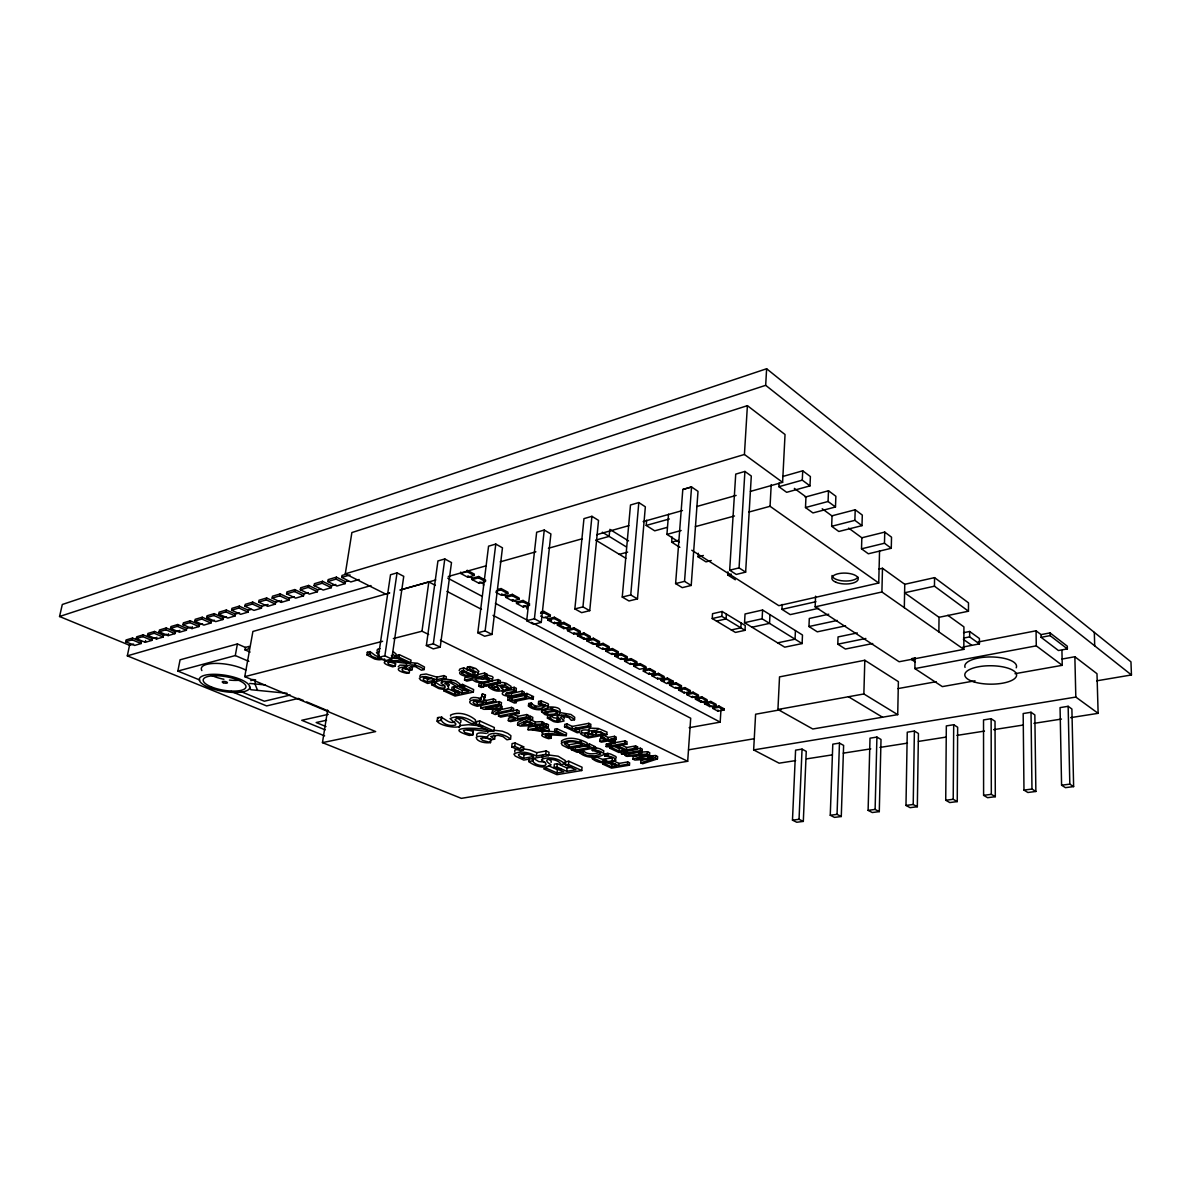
<?xml version="1.0" encoding="UTF-8"?>
<svg xmlns="http://www.w3.org/2000/svg" width="1191" height="1191" viewBox="0 0 1191 1191"><rect width="100%" height="100%" fill="white"/><g stroke="black" fill="none" stroke-linecap="round" stroke-linejoin="round"><path stroke-width="1.5" d="M962.879 647.07L979.419 643.884L979.419 638.51L969.653 631.483L963.534 632.689M968.462 611.221L934.459 586.195L904.594 592.776L939.029 617.31L968.462 611.221L968.491 602.84L934.563 577.635L904.758 584.29L882.486 568.271L878.898 569.104M979.419 643.884L969.638 636.887L969.653 631.483M815.582 596.17L815.15 606.859L899.116 661.749L963.832 649.363L963.921 626.868L947.857 615.315M957.251 801.588L953.217 799.295L953.693 724.724L946.324 725.915L945.728 800.263L949.778 802.555L957.251 801.588L957.653 727.225L953.693 724.724M938.88 631.9L939.029 617.31M934.459 586.195L934.563 577.635M561.482 741.71L561.497 740.862C569.045 735.978 579.585 738.852 587.074 742.856L586.85 745.224L568.792 748.469L562.301 745.238L561.259 743.229C568.822 738.375 579.347 741.234 586.85 745.224M975.027 680.805L942.334 686.611L914.882 668.583L915.045 657.774M917.323 806.724L913.214 804.491L914.39 731.051L907.259 732.197L905.979 805.429L910.103 807.662L917.323 806.724L918.425 733.492L914.39 731.051M915.09 661.883L911.993 659.829L912.008 658.534L915.001 657.953M904.311 607.693L904.758 584.29M502.051 691.063L508.021 688.621M897.716 714.645L898.386 681.654L864.815 660.261L779.524 676.875L777.931 709.479L812.768 728.996L897.716 714.645L863.862 693.966L777.931 709.479M861.837 537.781L861.51 548.828L868.343 553.785L891.27 548.277L891.523 537.171L884.749 532.094L861.837 537.781L848.632 528.104M963.832 649.363L881.906 591.987L882.486 568.271M891.27 548.277L884.481 543.245L884.749 532.094M879.286 811.622L881.012 739.462L876.918 737.08L870.011 738.182L868.105 810.356L872.274 812.53L879.286 811.622L875.117 809.433L868.105 810.356M691.792 550.227L778.825 605.668L878.735 583.009L879.553 550.748M875.117 809.433L876.918 737.08M863.862 693.966L864.815 660.261M861.986 525.633L862.299 515.078L855.212 509.763L832.047 515.792L831.66 526.303L838.821 531.484L861.986 525.633L854.87 520.348L831.66 526.303M841.278 816.52L843.615 745.417L839.461 743.095L832.792 744.167L830.261 815.269L834.504 817.383L841.278 816.52L837.05 814.376L830.261 815.269M854.87 520.348L855.212 509.763M837.05 814.376L839.461 743.095M872.72 643.527L845.402 649.035L837.794 644.182L838.047 636.932L857.297 632.942M794.367 488.399L805.965 496.885L805.488 507.545L812.947 512.934L835.472 506.979L835.874 496.275L828.489 490.752L805.146 497.109M835.472 506.979L828.073 501.5L828.489 490.752M803.315 821.403L799.042 819.319L802.049 749.124L795.588 750.151L792.477 820.167L796.764 822.252L803.315 821.403L806.247 751.387L802.049 749.124M845.55 625.856L817.294 631.825L808.957 626.526L809.299 618.471L828.742 614.228M802.109 643.572L802.481 635.011L762.582 610.015L745.045 613.99L744.539 622.685L784.735 647.175L802.109 643.572L762.121 618.784L744.539 622.685M779.108 482.995L778.914 486.702L786.655 492.315L809.984 485.868L810.401 476.564L802.719 470.802L782.725 476.489M809.984 485.868L802.287 480.152L802.719 470.802M795.439 630.59L795.037 639.195L777.634 642.842M818.723 608.288L790.228 614.616L781.951 609.345L782.189 604.447M592.374 750.464L595.247 749.943L599.877 751.193L603.539 753.218L603.882 754.513C596.885 758.429 585.808 758.339 579.63 752.712L579.868 750.36L582.741 749.854L582.861 753.322L587.089 755.511L594.964 755.883L600.785 754.037L599.356 752.206L592.374 750.464L592.582 748.097M582.905 749.928C586.002 755.422 595.321 754.052 600.547 752.146M750.434 491.407L782.606 482.34L785.033 434.507L747.397 405.655L351.881 532.556L345.286 573.839L385.72 594.086L389.293 593.073M769.982 614.66L769.535 623.369L751.997 627.225M795.618 760.602L779.108 763.178L753.65 749.913L755.6 714.228L781.132 709.628M762.121 618.784L762.582 610.015M878.735 583.009L770.056 506.294L771.217 484.603M766.617 368.748L1130.959 661.854L1131.45 674.955L765.679 385.318L766.617 368.748L62.304 604.492L59.55 616.506L129.536 645.284L133.645 644.078M741.144 623.027L740.862 627.836L731.289 629.95M745.64 572.127L751.298 476.028L744.911 471.442L735.725 474.122L729.666 570.221L736.261 574.434L745.64 572.127L739.06 567.884L729.666 570.221M745 630.337L745.268 625.528L722.148 611.489L712.546 613.693L712.233 618.546L735.442 632.421L745 630.337L721.835 616.357L712.233 618.546M782.606 482.34L744.42 454.471L747.397 405.655M739.06 567.884L744.911 471.442M726.391 614.065L726.093 618.918L716.491 621.092M689.142 727.701L720.183 722.133L720.853 711.518M712.828 707.201L712.754 708.392L717.905 711.146L724.054 710.015L724.128 708.824L718.992 706.055L712.828 707.201L700.963 700.844M715.955 705.429L716.029 704.238L710.819 701.439L704.655 702.601L704.581 703.792L709.791 706.591L715.955 705.429L710.744 702.63L704.581 703.792M721.835 616.357L722.148 611.489M717.905 711.146L717.979 709.97M724.054 710.015L718.902 707.246L718.992 706.055M735.323 579.779L727.746 574.955L727.939 571.799M709.791 706.591L709.866 705.4L704.655 702.601M710.744 702.63L710.819 701.439M541.771 709.211L542.754 710.923M700.77 702.05L695.499 699.236L695.574 698.03L701.767 696.839L707.037 699.683L706.948 700.874L700.77 702.05L700.859 700.859M706.948 700.874L701.678 698.045L701.767 696.839M698.373 696.259L698.447 695.068L693.117 692.179L686.924 693.4L686.835 694.591L692.179 697.45L698.373 696.259L693.043 693.385L686.835 694.591M557.388 713.826L558.043 715.344M711.235 560.514L705.98 561.854L698.06 556.837L698.313 553.264M690.259 691.718L690.348 690.512L684.959 687.594L678.751 688.83L678.662 690.036L684.066 692.924L690.259 691.718L684.87 688.8L678.662 690.036M327.614 710.134L322.463 742.633L461.334 798.357L687.683 761.287L690.706 718.233L493.044 615.36M692.179 697.45L692.373 696.244L699.653 700.144M693.043 693.385L693.117 692.179M681.371 686.924L681.46 685.703L675.997 682.756L669.774 684.021L669.684 685.227L675.148 688.16L681.371 686.924L675.907 683.976L669.684 685.227M691.212 585.451L698.015 491.362L691.554 486.955L682.8 489.501L675.61 583.59L682.279 587.639L691.212 585.451L684.542 581.372L675.61 583.59M684.066 692.924L684.155 691.718M684.87 688.8L684.959 687.594M675.907 683.976L675.997 682.756M684.542 581.372L691.554 486.955L682.8 489.501M672.87 682.279L672.975 681.058L667.436 678.081L661.213 679.346L661.124 680.567L666.647 683.53L672.87 682.279L667.347 679.302L661.124 680.567M679.853 547.354L671.664 542.158L672.066 536.962M655.526 755.541L657.64 756.553L657.447 758.905L655.348 757.893L655.526 755.541L644.599 756.285M663.968 677.634L664.072 676.414L658.474 673.391L652.236 674.687L652.132 675.922L657.73 678.915L663.968 677.634L658.37 674.627L652.132 675.922M667.347 679.302L667.436 678.081M655.244 672.87L655.348 671.65L649.69 668.598L643.438 669.908L643.334 671.143L649.006 674.18L655.244 672.87L649.586 669.818L643.334 671.143M655.348 757.893L637.125 759.114L649.542 755.109L649.735 752.742L647.562 751.7L630.947 752.772M679.361 542.307L666.93 534.387L668.538 514.214M657.73 678.915L657.834 677.694M658.37 674.627L658.474 673.391M657.447 758.905L642.664 763.729L640.698 762.806L640.892 760.483L648.663 758.012M642.083 751.521L642.277 749.139L640.43 748.246L626.511 750.672L626.302 753.025L628.163 753.903L642.083 751.521L640.237 750.628L626.302 753.025M649.006 674.18L649.095 672.945M649.586 669.818L649.69 668.598M649.542 755.109L647.368 754.067L647.562 751.7M635.592 745.923L637.557 746.861L637.364 749.243L635.399 748.305L635.592 745.923L626.63 747.486L621.672 745.119M645.82 667.943L645.924 666.707L640.192 663.61L633.925 664.95L633.82 666.186L639.567 669.268L645.82 667.943L640.088 664.846L633.82 666.186M640.237 750.628L640.43 748.246M627.731 761.957L629.637 762.85L629.443 765.173L627.538 764.265L627.731 761.957L619.052 763.416L612.606 760.394M624.784 659.993L624.68 661.228L630.486 664.34L636.753 663L636.857 661.749L631.066 658.623L624.784 659.993L621.181 658.057L620.853 659.352L627.136 657.983L627.24 656.732L621.374 653.561L615.092 654.946L614.973 656.196L620.853 659.352M640.088 664.846L640.192 663.61M640.698 762.806L653.144 758.875L634.922 760.066L632.957 759.143L633.15 756.806L641.011 754.275M621.449 753.784L621.657 751.432L624.069 751.015L626.168 752.012L625.975 754.365L621.449 753.784L625.975 754.365M630.486 664.34L630.59 663.104M636.753 663L630.962 659.874L631.066 658.623M623.861 753.367L624.069 751.015M626.838 744.181L624.947 743.273L625.156 740.876L611.191 743.363L610.983 745.745L612.874 746.638L626.838 744.181L627.032 741.785L625.156 740.876M637.468 598.879L645.343 506.8L638.808 502.572L630.486 504.999L622.253 597.063L628.982 600.964L637.468 598.879L630.739 594.964L622.253 597.063M632.957 759.143L645.537 755.124L627.106 756.374L625.201 755.481L625.394 753.129M635.399 748.305L626.436 749.854L626.63 747.486M667.154 527.39L654.708 530.829L646.207 525.439L646.668 520.169M604.596 738.107L599.892 738.956L599.668 741.353L601.366 742.157L607.648 741.025L612.769 743.467L614.779 743.11L614.988 740.713L611.147 738.882M614.779 743.11L609.658 740.668L616 739.522L616.209 737.11L614.511 736.306L608.169 737.452L603.018 734.981L601.008 735.338L600.785 737.75L605.966 740.207L599.668 741.353M630.739 594.964L638.808 502.572M624.947 743.273L610.149 745.879L609.926 748.246L612.114 747.859L619.037 751.149L624.233 750.241L617.608 747.085L617.816 744.703M619.037 751.149L619.231 748.782L613.707 746.147M627.538 764.265L618.858 765.724L619.052 763.416M616 739.522L614.303 738.703L607.961 739.849L608.169 737.452M607.752 753.367L604.879 753.858L604.671 756.196L607.544 755.704L607.752 753.367L610.745 754.097L615.926 756.583L616.238 757.863L614.645 758.995M610.685 747.114L608.527 746.102L608.735 743.72L606.323 744.152L606.115 746.519L610.685 747.114L610.894 744.747L608.735 743.72M606.1 649.973L605.981 651.224L611.936 654.41L618.218 653.025L618.337 651.76L612.397 648.559L606.1 649.973L602.884 648.246M612.114 747.859L612.323 745.492M627.136 657.983L621.255 654.812L621.374 653.561M611.698 766.915L611.906 764.607L605.162 761.481L604.954 763.803L611.698 766.915L616.744 766.081L610.283 763.074L612.397 762.716L618.858 765.724M614.303 738.703L614.511 736.306M609.003 647.889L609.122 646.624L603.108 643.378L596.795 644.822L596.676 646.073L602.706 649.303L609.003 647.889L602.988 644.644L596.676 646.073M607.961 739.849L602.795 737.378L603.018 734.981M618.218 653.025L612.278 649.81L612.397 648.559M611.936 654.41L612.055 653.159L618.025 656.524M629.443 765.173L611.519 768.15L602.84 764.16L603.048 761.838M607.544 755.704L613.678 757.58L616.03 760.186C609.063 763.997 598.09 763.982 591.972 758.399C596.542 757.789 600.919 763.997 607.142 761.525C616.789 761.704 611.34 755.481 604.82 756.27L604.879 753.858M581.982 732.42C578.722 729.294 587.297 729.741 588.979 730.44C589.277 735.949 570.042 729.249 588.19 737.958L606.829 734.549L607.038 732.137L598.284 728.445L590.81 728.163L588.577 729.086L589.083 730.425M592.523 750.524L592.746 748.171M602.706 649.303L602.825 648.053M602.988 644.644L603.108 643.378M595.738 735.234C584.483 731.304 599.683 729.964 602.646 733.954L595.738 735.234L595.962 732.822L592.091 730.902M577.397 749.988L579.213 749.66L578.99 751.997L577.069 751.119L591.421 748.558L595.202 749.139L595.411 746.772L589.56 744.018L587.699 744.36L587.476 746.727L589.411 747.62L575.059 750.181L571.293 749.615L571.516 747.278M595.247 749.943L595.455 747.591L600.085 748.841L603.763 750.866L603.554 752.772M588.786 723.324L590.87 724.322L590.647 726.763L588.562 725.766L588.786 723.324L572.305 726.45L567.005 723.934L564.802 724.351L564.564 726.778L577.218 732.763L579.407 732.361L579.645 729.949L575.7 728.073M588.235 736.604C578.141 733.343 590.855 732.033 593.669 735.606L588.235 736.604L588.473 734.207L586.493 733.269M595.202 749.139L589.337 746.385L589.56 744.018M609.643 531.112L609.152 536.382L595.753 540.119L625.87 558.296M599.415 642.812L599.535 641.547L593.446 638.257L587.133 639.716L586.999 640.981L593.103 644.257L599.415 642.812L593.326 639.522L586.999 640.981M590.051 637.617L590.17 636.336L583.992 633.016L577.665 634.49L577.546 635.771L583.724 639.076L590.051 637.617L583.873 634.282L577.546 635.771M582.667 752.28L582.741 749.854M593.326 639.522L593.446 638.257M554.023 767.466L563.805 771.813L557.046 772.944L546.55 768.314L543.632 768.805L556.956 774.686L581.744 770.517L582.057 767.227L568.807 761.228L565.829 761.734L565.502 765.054L575.982 769.758L566.722 771.321L556.956 766.959L554.023 767.466L554.366 764.175L557.299 763.669L567.05 768.031L571.68 767.257M583.873 634.282L583.992 633.016M583.724 639.076L583.843 637.81M573.124 749.288L573.347 746.936M575.059 750.181L575.283 747.844L587.833 745.581M589.739 610.67L598.522 520.393L591.927 516.313L583.962 518.636L574.851 608.914L581.64 612.65L589.739 610.67L582.95 606.904L574.851 608.914M551.135 738.226C532.392 732.42 562.971 736.083 566.306 735.606L566.544 733.209L556.867 728.669L554.768 729.071L554.515 731.468L562.241 735.085C557.85 733.135 528.73 732.465 548.589 738.703L551.135 738.226L551.388 735.844L545.969 734.341M529.117 758.235L528.759 761.555C534.357 766.126 545.284 769.52 551.091 764.83C538.243 757.044 557.462 758.265 560.38 763.58L560.723 764.592L564.891 763.863L565.234 760.543L558.147 756.211L546.431 754.692M568.807 747.174L564.266 743.735C569.76 740.385 577.233 741.785 582.756 744.658L568.807 747.174L569.045 744.807L564.876 742.499M567.66 629.354L567.541 630.635L573.794 633.984L580.121 632.495L580.255 631.215L574.002 627.851L567.66 629.354L562.807 626.764M582.95 606.904L591.927 516.313M566.722 771.321L567.05 768.031M581.744 770.517L568.479 764.548L568.807 761.228M588.562 725.766L572.067 728.877L572.305 726.45M574.494 719.751C570.251 715.404 562.658 713.677 557.135 716.282L557.09 716.967C567.616 722.937 547.443 722.684 550.644 715.062L547.681 715.642L547.428 718.099L553.577 721.552A7.89 2.59 5.8 0 0 557.939 722.312L564.102 720.987L560.589 717.324L561.944 716.327L568.688 717.429L571.352 720.361L574.494 719.751L574.732 717.295L570.951 714.481L560.753 712.694M570.132 627.076L570.266 625.796L563.924 622.387L557.582 623.92L557.448 625.201L563.79 628.595L570.132 627.076L563.79 623.667L557.448 625.201M556.956 766.959L557.299 763.669M557.046 772.944L557.373 769.684L548.381 765.694M580.121 632.495L573.868 629.131L574.002 627.851M573.794 633.984L573.928 632.719L588.399 640.475M572.067 728.877L566.752 726.361L567.005 723.934M563.79 623.667L563.924 622.387M563.79 628.595L563.924 627.315M566.306 735.606L556.614 731.08L556.867 728.669M546.148 726.182L546.401 723.756L540.133 724.977L539.865 727.388L546.148 726.182L548.217 727.135L548.47 724.724L546.401 723.756M546.103 750.955L549.021 752.28L548.679 755.63L545.761 754.32L546.103 750.955L536.754 752.652L529.697 749.883L523.117 748.871M536.516 725.676L528.253 727.269L528 729.681L548.962 731.616L549.215 729.22L545.002 727.254M560.648 622L560.782 620.705L554.381 617.251L548.024 618.814L547.89 620.109L554.306 623.548L560.648 622L554.232 618.546L547.89 620.109M551.031 738.167L551.269 735.785M545.761 754.32L536.397 755.987L536.754 752.652M541.905 721.642L544.064 722.654L543.811 725.081L541.652 724.068L541.905 721.642L535.34 721.954L530.695 719.781M554.232 618.546L554.381 617.251M554.306 623.548L554.44 622.253M541.652 724.068L535.072 724.381L535.34 721.954M528 729.681L537.915 727.761L536.01 726.882L536.278 724.47M538.451 704.045L541.012 703.434L547.726 706.203A7.325 2.456 6 0 1 547.83 707.886C541.905 710.685 533.464 710.625 528.432 706.01L528.715 703.524L531.365 702.973L531.305 705.906L533.121 707.588L540.788 708.437L545.106 706.591L538.451 704.045L538.6 701.484L541.28 700.933L547.979 703.702A7.325 2.471 6 0 1 548.083 705.4L547.324 705.906M564.891 763.863C558.966 758.399 549.081 756.225 541.622 759.396L541.577 760.245C556.525 768.701 528.298 766.781 533.047 757.536M532.898 760.96L533.255 757.64M541.012 703.434L541.28 700.933M540.64 616.045L543.885 617.787L550.242 616.209L550.391 614.913L543.9 611.415L540.714 612.204M526.779 714.54L528.953 715.553L528.685 717.994L526.511 716.982L526.779 714.54L517.832 716.327L513.276 714.213M523.296 750.196L523.668 746.831L515.137 743.005L512.1 743.571L511.728 746.951L520.259 750.762L523.296 750.196L514.765 746.385L511.728 746.951M523.668 758.265C508.899 752.236 530.203 752.816 533.568 756.493L523.668 758.265L524.025 754.945L521.598 753.858M531.216 705.519L531.365 702.973M530.501 716.282L517.817 722.446L517.549 724.857L530.233 718.724L530.501 716.282L532.794 717.354L532.526 719.796L528.893 721.493L535.072 724.381M541.25 622.417L550.897 533.955L544.257 530.04L536.665 532.243L526.69 620.705L533.538 624.307L541.25 622.417L534.417 618.784L526.69 620.705M516.537 700.129L516.254 702.63L514.11 701.603L529.087 698.477L533.181 699.117L533.449 696.601L526.898 693.43L524.948 693.847L524.68 696.363L526.839 697.405L511.847 700.531L507.768 699.906L508.066 697.405M550.242 616.209L543.751 612.71L543.9 611.415M511.103 687.951L514.17 687.296L516.343 688.338L516.06 690.869L513.887 689.827C503.778 689.663 496.096 695.008 509.227 696.333L507.664 696.661L509.822 697.688L523.995 694.695L524.278 692.165L522.12 691.137L511.535 693.385L508.631 692.849A5.523 1.891 6.4 0 1 507.426 692.522M534.417 618.784L544.257 530.04M533.181 699.117L526.616 695.946L526.898 693.43M493.699 735.145L495.024 735.74L494.622 739.149L490.707 736.44L498.121 735.323L503.034 736.619L506.949 739.79L510.537 739.12L510.924 735.696L507.798 733.358L502.334 731.185L494.057 730.232M526.884 608.943C528.387 607.053 522.432 603.867 523.191 606.978L529.563 605.356L522.909 601.768L516.522 603.405L516.671 602.095L523.057 600.443L529.712 604.045M516.998 709.94L519.202 710.982L518.934 713.439L516.73 712.397L516.998 709.94L495.128 714.54L492.091 713.141L492.389 710.699L496.811 707.662M526.511 716.982L517.564 718.769L517.832 716.327M514.765 746.385L515.137 743.005M523.995 694.695L521.837 693.653L522.12 691.137M518.963 599.341L519.112 598.016L512.368 594.369L505.981 596.051L505.818 597.376L512.577 600.993L518.963 599.341L512.204 595.694L505.818 597.376M509.688 699.504L509.971 697.003L512.13 698.045L525.454 695.231M489.144 687.386L491.689 686.82L491.987 684.289L492.047 687.445L494.22 689.113L497.734 690.021L498.032 687.49C494.205 688.353 492.866 682.83 489.441 684.855L489.144 687.386C492.672 690.542 498.687 692.462 503.049 690.08L503.019 689.47C493.967 681.088 508.989 689.976 510.76 688.919L511.058 686.388L506.637 683.47A7.414 2.546 6.6 0 0 502.84 682.488L499.342 682.398M528.685 717.994L510.492 721.612L508.319 720.615L508.587 718.188L512.145 717.473M516.06 690.869L506.235 693.043L505.535 694.308A5.523 1.876 6.4 0 0 508.334 695.365L511.237 695.901L511.535 693.385M522.909 601.768L523.057 600.443M511.847 700.531L512.13 698.045M511.564 707.38L513.634 708.362L513.351 710.819L511.281 709.851L511.564 707.38L497.585 710.268M513.887 689.827L514.17 687.296M508.319 720.615L515.405 719.2L507.828 715.672L500.711 717.116L498.508 716.089L498.791 713.662M512.577 600.993L512.74 599.683M500.815 705.772L502.17 706.397L501.887 708.868L500.533 708.228L500.815 705.772L492.449 705.861M500.533 708.228L485.452 708.407L501.188 705.132L501.485 702.645L499.223 701.588L477.234 706.293C462.778 702.318 472.217 697.956 480.33 700.814L482.489 693.728L485.466 695.127L483.323 701.722L485.913 702.943L493.223 701.395L495.486 702.467L495.784 699.98L493.521 698.909L486.211 700.457L483.62 699.251L483.323 701.722M490.662 739.06L490.454 742.529L490.662 739.06L482.906 736.991M495.918 592.329L501.396 595.277L507.783 593.58L507.947 592.255L501.098 588.562L497.927 589.411M483.65 685.242L497.853 682.115L498.151 679.555L500.369 680.627L500.071 683.187L485.868 686.299L483.65 685.242L483.963 682.711L498.151 679.555M472.901 734.773L464.922 732.629L463.463 730.5C473.452 727.671 483.933 732.822 493.923 730.976L494.339 727.522L479.72 720.912L476.802 721.508L476.385 724.977L488.057 730.217C481 727.284 440.194 726.599 469.373 735.472L472.901 734.773L473.318 731.363L467.289 729.919M480.985 705.429L480.688 707.886L498.94 704.075L499.223 701.588M512.204 595.694L512.368 594.369M496.156 591.183L500.949 589.902L501.098 588.562M493.223 701.395L493.521 698.909M480.33 700.814L482.489 693.728M464.564 680.046L484.32 675.595L484.633 673.034L486.881 674.121L486.583 676.682L485.109 677.009L491.883 679.049A6.297 2.174 6.8 0 1 492.627 680.656L484.797 683.038L476.519 682.041A8.903 3.082 6.8 0 1 472.916 679.748L466.827 681.118L464.564 680.046L464.877 677.5L484.633 673.034M483.665 686.894L483.978 684.349L481.447 683.158L478.99 683.694L478.678 686.224L481.209 687.43L483.665 686.894L481.134 685.688L478.678 686.224M476.385 724.977L479.288 724.381L479.72 720.912M492.002 634.431L502.468 547.83L495.784 544.064L488.563 546.178L477.785 632.749L484.648 636.232L492.002 634.431L485.124 630.932L477.785 632.749M485.913 702.943L486.211 700.457M485.124 630.932L495.784 544.064M472.738 734.698L473.318 731.363M477.025 704.819L483.888 703.36C481.015 699.623 466.128 701.127 477.025 704.819L477.323 702.348L482.474 701.246M454.768 721.954C447.518 724.768 443.588 715.195 437.573 717.667L437.112 721.136C440.387 727.403 472.738 731.036 455.185 720.064L455.066 719.483C462.957 714.258 468.584 725.81 475.09 723.488L475.522 720.004C469.12 714.347 458.446 711.191 450.555 715.106L450.66 716.074M481.134 685.688L481.447 683.158M469.656 669.163L469.969 666.573L475.834 668.538L478.916 671.396L477.919 672.573L469.656 669.163L467.021 669.774L467.348 667.183L469.969 666.573M483.457 585.659C484.99 583.664 478.454 580.091 479.184 583.367L472.142 579.6L472.306 578.26L478.722 576.489L485.749 580.285M477.904 672.617L478.32 674.597C474.465 679.987 450.585 674.285 463.373 670.429L472.782 674.925L473.095 672.349L475.001 671.709M444.332 688.487L444.005 690.988L455.036 696.065L473.318 692.09L473.631 689.574L462.629 684.408L460.441 684.885L460.128 687.415L468.807 691.465L461.989 692.968L453.89 689.202L451.731 689.678L452.059 687.162L454.218 686.686L462.302 690.452L465.711 689.708M463.373 670.429L463.701 667.838L473.095 672.349M460.128 687.415L462.302 686.924L462.629 684.408M461.989 692.968L462.302 690.452M472.142 579.6L478.544 577.829L478.722 576.489M460.768 572.067L460.604 573.422L467.735 577.233L467.944 575.893L472.351 578.245M453.89 689.202L454.218 686.686M444.005 690.988L446.149 690.512L454.843 694.532L455.17 692.031L458.49 691.301M444.63 685.45C439.211 687.654 436.412 680.225 431.976 682.19L431.633 684.706L438.586 688.458A8.203 2.784 7.3 0 0 443.156 689.261C450.019 690.482 450.004 686.001 444.764 683.336C450.6 679.272 454.724 688.219 459.488 686.373L459.8 683.842L455.394 680.776L444.66 678.885M467.735 577.233L474.137 575.461L474.316 574.107L467.185 570.266L467.006 571.62L460.604 573.422M443.543 678.141L443.886 675.595L446.297 676.726L445.955 679.272L427.629 683.455L420.587 680.016L419.321 678.289L421.614 676.875L425.783 676.548L436.68 679.719L443.543 678.141L445.955 679.272M437.112 721.136L441.072 720.317L441.519 716.848M475.09 723.488C468.673 717.831 458.014 714.704 450.109 718.59L455.87 723.92L455.543 725.021C450.734 726.272 443.96 724.977 441.325 720.421L441.772 716.952M431.633 684.706L434.521 684.051L434.864 681.535M459.488 686.373C454.873 682.101 446.878 679.57 441.132 682.666L441.221 683.411C452.327 689.678 436.799 689.395 434.715 684.14L435.043 681.609M440.223 647.16L451.493 562.569L444.794 558.951L437.931 560.946L426.363 645.537L433.256 648.872L440.223 647.16L433.316 643.825L426.363 645.537M436.68 679.719L437.023 677.173L443.886 675.595M427.301 681.862L434.596 680.195C431.321 676.294 416.001 677.783 427.301 681.862L427.643 679.332L432.02 678.334M433.316 643.825L444.794 558.951M411.401 666.692L412.473 667.183L412.116 669.759L408.885 667.794L411.401 666.454L415.361 666.603L421.495 670.205L424.115 669.58L424.458 667.005L417.475 663.223L409.704 662.598M393.358 638.555L422.001 631.215L428.82 581.937L435.4 585.362M424.115 669.58C420.423 665.739 408.156 662.241 406.399 667.6C400.429 665.888 391.482 669.997 406.756 673.317L409.332 672.707L409.54 670.086L402.335 667.779M395.248 666.201L389.01 664.429L387.685 662.628C395.159 660.127 403.198 664.444 410.687 662.762L411.044 660.171L399.342 654.678L397.213 655.199L396.841 657.804L406.191 662.166C399.789 659.501 370.029 659.844 392.658 666.826L395.248 666.201L395.62 663.64L389.383 661.854M391.363 655.452L392.643 657.313L395.71 656.554L396.097 653.948L393.06 651.566M395.114 666.141L395.472 663.566M396.841 657.804L398.97 657.283L399.342 654.678M391.765 659.055L403.749 576.34L397.035 572.871L390.514 574.762L378.247 657.477L385.169 660.677L391.765 659.055L384.857 655.839L378.247 657.477M384.857 655.839L397.035 572.871M370.222 651.551L367.319 652.281L366.932 654.886L369.835 654.157C369.538 648.261 375.239 658.295 379.244 655.943M381.18 658.028L377.115 658.37L372.039 656.479L370.029 654.246L370.416 651.641M345.45 581.64L336.383 577.144L328.165 579.6L327.838 581.565L336.919 586.017L345.137 583.605L345.45 581.64L348.278 580.806M359.146 579.496L350.794 581.952L341.713 577.427L342.025 575.447L347.043 573.958M331.589 585.734L322.523 581.282L314.424 583.694L314.096 585.644L323.178 590.066L331.277 587.684L331.589 585.734L335.832 584.483M327.838 581.565L336.056 579.109L336.383 577.144M317.699 589.828L308.633 585.436L300.653 587.803L300.326 589.753L309.407 594.101L317.372 591.763L317.699 589.828L320.602 588.964M314.096 585.644L322.195 583.248L322.523 581.282M303.839 593.907L294.772 589.575L286.927 591.912L286.599 593.833L295.666 598.135L303.511 595.828L303.839 593.907L308.261 592.612M300.326 589.753L308.305 587.371L308.633 585.436M289.264 598.21L280.198 593.922L272.486 596.229L272.144 598.135L281.225 602.378L288.937 600.115L289.264 598.21L294.311 596.721M286.599 593.833L294.445 591.495L294.772 589.575M281.225 602.378L281.552 600.472M275.687 602.214L266.62 597.971L259.028 600.249L258.685 602.14L267.752 606.338L275.359 604.105L275.687 602.214L280.093 600.904M272.144 598.135L279.87 595.842L280.198 593.922M255.41 681.222L254.919 683.932L257.613 690.378M261.782 606.308L252.73 602.125L245.257 604.358L244.914 606.249L253.966 610.388L261.439 608.199L261.782 606.308L268.094 604.447M258.685 602.14L266.278 599.892L266.62 597.971M244.914 606.249L252.388 604.031L252.73 602.125M244.974 649.854L245.406 647.428L249.187 646.4L248.74 648.827L244.974 649.854L250.08 652.072M322.463 742.633L375.656 731.572L244.765 676.637L252.909 631.453L389.725 592.939M248.338 610.268L239.287 606.145L231.932 608.348L231.59 610.209L240.642 614.303L247.996 612.144L248.338 610.268L251.331 609.39M231.59 610.209L238.944 608.02L239.287 606.145M237.411 643.944L180.079 659.814L177.861 671.069L235.282 655.556L237.411 643.944L245.406 647.428M235.386 614.08L226.35 610.015L219.099 612.174L218.757 614.035L227.794 618.069L235.044 615.941L235.386 614.08L239.585 612.844M223.238 617.667L214.201 613.648L207.055 615.777L206.698 617.623L215.735 621.613L222.881 619.514L223.238 617.667L226.498 616.7M218.757 614.035L225.992 611.876L226.35 610.015M211.254 621.196L202.232 617.221L195.19 619.32L194.833 621.151L203.855 625.111L210.896 623.042L211.254 621.196L214.469 620.243M206.698 617.623L213.844 615.494L214.201 613.648M194.833 621.151L201.874 619.067L202.232 617.221M199.284 624.724L190.262 620.794L183.34 622.863L182.967 624.694L191.989 628.595L198.927 626.555L199.284 624.724L202.559 623.756M186.734 628.431L177.742 624.531L170.909 626.57L170.536 628.386L179.543 632.242L186.377 630.233L186.734 628.431L190.947 627.181M182.967 624.694L189.905 622.625L190.262 620.794M191.989 628.595L192.346 626.779M175.226 631.825L166.234 627.97L159.49 629.979L159.132 631.781L168.125 635.607L174.869 633.627L175.226 631.825L179.901 630.441M170.536 628.386L177.37 626.362L177.742 624.531M163.509 635.265L154.532 631.468L147.892 633.448L147.52 635.235L156.497 639.016L163.152 637.066L163.509 635.265L166.829 634.297M159.132 631.781L165.862 629.786L166.234 627.97M168.125 635.607L168.482 633.806M156.497 639.016L156.87 637.23M152.165 638.614L143.203 634.848L136.652 636.813L136.28 638.584L145.257 642.321L151.808 640.401L152.165 638.614L155.306 637.691M147.52 635.235L154.16 633.27L154.532 631.468M141.119 643.527L141.476 641.77L132.529 638.048L126.067 639.969L125.695 641.741L134.643 645.433L141.119 643.527L132.156 639.82L125.695 641.741M136.28 638.584L142.831 636.634L143.203 634.848M145.257 642.321L145.615 640.55M324.637 735.874L127.318 655.854L129.536 645.284M132.156 639.82L132.529 638.048M484.231 697.881L485.466 695.127M564.117 718.888L564.206 717.786L561.303 715.389M551.105 762.404L551.195 761.049L548.545 758.965M560.232 711.384C560.827 706.576 551.165 706.784 547.532 707.097M384.723 659.114L385.05 661.109M492.449 678.617L492.925 678.096A6.297 2.188 6.8 0 0 492.196 676.488L485.422 674.448L486.881 674.121M497.138 682.949L497.481 684.78M442.129 679.54L441.548 680.88L442.427 681.803M459.622 725.929L459.101 727.612M460.604 722.654L461.006 720.689L456.406 717.31M492.091 713.141L498.002 709.121L483.829 709.33L480.688 707.886M541.979 756.062L542.962 755.407M501.887 708.868L495.545 713.067L511.281 709.851M544.927 704.834C540.878 706.471 534.059 707.335 531.484 703.032M612.71 757.833L602.363 759.277L595.366 756.672M448.278 686.284L449.439 684.855L445.762 681.833M59.55 616.506L765.679 385.318M501.634 688.383L503.346 687.549L501.709 685.525M384.127 659.248L379.259 659.784A8.545 2.978 8.2 0 1 374.48 658.936L366.932 654.886M408.409 662.836L406.399 663.863L406.771 665.04M345.286 573.839L744.42 454.471M341.713 577.427L350.065 574.94M127.318 655.854L371.011 585.555M488.459 678.304L482.668 679.346L477.397 678.319M400.384 589.932L428.82 581.937M400.012 590.051L435.772 579.987M448.292 576.474L485.839 565.904M500.131 561.869L535.89 551.805M548.411 548.277L582.369 538.719M596.676 534.685L628.863 525.633M643.155 521.598L682.488 510.537M696.795 506.503L736.127 495.426M778.914 486.702L802.287 480.152M646.207 525.439L669.357 518.978M472.782 674.925C479.422 673.228 469.835 669.625 467.155 669.833M479.184 583.367L483.978 582.057M666.93 534.387L681.148 530.501M695.38 526.63L734.49 515.986M748.707 512.1L770.056 506.294M619.32 554.336L627.657 552.103M556.703 711.057L549.646 712.024A4.273 1.429 5.9 0 1 546.684 711.444L545.165 710.714A4.243 1.414 5.9 0 1 544.749 710.357M671.664 542.158L678.498 540.327M805.488 507.545L828.073 501.5M698.06 556.837L703.345 555.468M460.589 725.498L468.197 724.694L482.593 726.034M244.765 676.637L382.609 641.309M250.78 680.597L254.383 679.689M540.565 613.514L543.751 612.71M490.379 730.604L487.551 731.78L487.848 733.15M727.746 574.955L731.229 574.092M861.51 548.828L884.481 543.245M543.974 731.557L541.786 732.435L542.768 734.177M290.262 695.038L264.342 701.231L240.508 691.435M567.541 630.635L573.868 629.131M412.116 669.759L410.061 670.235C401.159 665.724 398.017 671.501 409.332 672.707M463.701 667.838L459.905 669L459.13 670.533M781.951 609.345L815.88 601.723M605.981 651.224L612.278 649.81M328.269 714.362L301.74 720.287L325.173 729.875M815.15 606.859L881.906 591.987M614.973 656.196L621.255 654.812M326.542 720.242L316.166 722.535L326.006 726.57M454.843 694.532L459.83 693.43L451.731 689.678M624.68 661.228L630.962 659.874M808.957 626.526L837.288 620.451M511.237 695.901L521.837 693.653M524.68 696.363L526.616 695.946M531.514 697.003L533.449 696.601M516.254 702.63L514.348 703.018L507.768 699.906M528.432 706.01L531.097 705.474M837.794 644.182L865.842 638.465M498.508 716.089L516.73 712.397M668.3 682.011L672.975 681.058M518.934 713.439L509.971 715.24L517.564 718.769M547.428 718.099L550.555 717.592L550.808 715.136L553.294 717.682L559.532 718.694M963.519 638.093L969.638 636.887M536.01 726.882L539.865 727.388M978.287 641.964L1036.066 630.798L1041.053 634.609L1050.045 632.897L1067.3 646.192L1067.359 648.887L1058.442 650.524L1041.098 637.334L1041.053 634.609M548.217 727.135L541.935 728.341L548.962 731.616M695.499 699.236L701.678 698.045M494.622 739.149L491.838 739.671L485.139 737.765L480.613 738.375L482.489 740.37L490.275 742.44M911.993 659.829L914.986 659.263M564.564 726.778L566.752 726.361M1041.098 637.334L1050.09 635.622L1067.359 648.887M490.454 742.529C486.613 743.497 476.43 741.993 476.236 737.333C478.722 734.49 489.144 738.569 487.432 736.559C490.677 730.44 505.416 734.266 510.537 739.12M554.515 731.468L556.614 731.08M590.647 726.763L574.151 729.875L579.407 732.361M548.828 736.321L551.388 735.844M914.882 668.583L1036.274 645.85L1062.238 665.322L1061.94 650.554M712.754 708.392L718.902 707.246M721.046 709.404L724.128 708.824M588.473 734.207L592.091 733.537M595.962 732.822L601.142 731.855M520.631 747.397L523.668 746.831M380.003 648.619L377.458 649.348L377.026 650.822M600.785 737.75L602.795 737.378M569.045 744.807L581.238 742.603M379.616 651.239L376.46 652.608L379.11 655.437M524.025 754.945L528.983 754.052M897.895 688.606L936.215 681.699M1062.089 659.04L1074.863 656.747L1096.985 673.704L1098.132 713.335L1070.62 717.637M612.978 741.085L614.988 740.713M587.476 746.727L589.337 746.385M593.565 747.099L595.411 746.772M548.679 755.63L523.787 760.066L515.241 756.077L513.917 754.097C520.601 750.017 529.712 752.935 536.397 755.987M1015 673.704L1062.238 665.322M606.115 746.519L608.527 746.102M578.99 751.997L577.159 752.325L571.293 749.615M528.759 761.555L532.69 760.855M579.63 752.712L582.518 752.206M617.608 747.085L619.811 746.697L626.436 749.854M634.193 747.457L637.557 746.861M637.364 749.243L618.829 752.459L609.926 748.246M565.502 765.054L568.479 764.548M557.373 769.684L560.753 769.103M602.84 764.16L604.954 763.803M688.532 749.824L754.424 738.688M1096.673 680.835L1131.45 674.955M611.906 764.607L615.271 764.041M753.65 749.913L1075.815 697.063L1098.132 713.335M991.12 718.709L983.528 719.93L983.602 795.35L987.592 797.687L995.304 796.69L995.021 721.27L991.12 718.709L991.329 794.337L995.304 796.69M1031.019 712.278L1023.173 713.543L1023.977 790.095L1027.893 792.491L1035.872 791.464L1034.845 714.913L1031.019 712.278L1031.972 789.052L1035.872 791.464M1068.148 706.308L1060.064 707.618L1061.583 785.211L1065.424 787.653L1073.627 786.596L1071.9 709.002L1068.148 706.308L1069.816 784.14L1073.627 786.596M806.605 758.875L832.286 754.871M843.273 753.159L870.785 748.856M879.941 747.427L907.453 743.124M918.455 741.412L945.952 737.11M956.954 735.398L984.451 731.095M993.622 729.666L1022.95 725.081M1033.952 723.369L1061.449 719.066M519.291 748.945L514.78 750.136L514.78 752.072M792.477 820.167L799.042 819.319M905.979 805.429L913.214 804.491M945.728 800.263L953.217 799.295M983.602 795.35L991.329 794.337M1023.977 790.095L1031.972 789.052M1061.583 785.211L1069.816 784.14M497.734 690.021L499.669 689.41L496.305 685.986L502.542 685.033A7.414 2.546 6.6 0 1 506.339 686.016L510.76 688.919M545.002 762.121L538.734 761.57L533.449 758.354M638.361 753.263L642.038 753.01M647.859 756.88L653.323 756.523M625.201 755.481L647.368 754.067M550.48 708.035L552.818 708.02M523.489 722.52L527.151 722.341M543.811 725.081L520.199 726.093L517.549 724.857M606.71 760.349L602.452 760.215M404.3 666.067L406.057 666.201M559.562 719.915L558.177 719.87A7.89 2.605 5.8 0 1 556.703 719.706M391.065 657.983L400.28 658.802M548.411 731.244L558.415 732.182M252.194 679.51L255.648 679.853M249.738 683.426L265.414 684.974M287.061 693.281L250.78 689.708L249.395 686.478M605.028 753.933L608.05 754.409M486.315 733.403C483.948 733.194 475.7 731.572 476.668 735.562M405.64 665.263L399.923 665.129L398.226 666.722M414.676 663.863L415.719 664.027M507.723 693.534L509.525 693.817M468.703 667.466L467.348 667.183M594.041 748.35L595.783 748.663M467.334 672.885L462.242 671.039M565.383 713.856L566.276 714.019M541.607 702.08L538.6 701.484M534.163 706.531L535.771 706.888M596.914 729.205L597.956 729.428M480.643 698.328C477.651 697.881 470.981 695.976 469.716 699.564M450.54 680.299L451.493 680.567M479.244 698.894L480.241 699.177M486.256 675.446L487.461 675.818M493.595 687.49L494.756 687.877M472.098 668.359L473.75 669.029M504.567 683.932L505.833 684.438M231.099 691.39L266.62 705.921L298.435 698.417L303.467 700.531M177.861 671.069L199.865 680.046M142.831 636.634L151.808 640.401M306.802 701.931L328.567 711.072M154.16 633.27L163.152 637.066M165.862 629.786L174.869 633.627M235.282 655.556L248.874 661.377M177.37 626.362L186.377 630.233M189.905 622.625L198.927 626.555M580.091 740.981L581.431 741.561M201.874 619.067L210.896 623.042M213.844 615.494L222.881 619.514M479.288 724.381L493.923 730.976M225.992 611.876L235.044 615.941M238.944 608.02L247.996 612.144M252.388 604.031L261.439 608.199M427.643 679.332L423.088 676.741M447.92 688.681L455.17 692.031M477.323 702.348L473.616 700.531M437.023 677.173L426.14 674.002L420.706 674.731L419.783 676.354M266.278 599.892L275.359 604.105M460.441 684.885L464.788 686.924M398.97 657.283L410.687 662.762M462.302 686.924L473.318 692.09M482.191 696.229L485.169 697.628M498.94 704.075L501.188 705.132M530.233 718.724L532.526 719.796M279.87 595.842L288.937 600.115M606.323 744.152L608.482 745.179M294.445 591.495L303.511 595.828M484.32 675.595L486.583 676.682M497.853 682.115L500.071 683.187M606.829 734.549L594.979 730.396L589.128 730.976L588.86 732.837M308.305 587.371L317.372 591.763M422.001 631.215L428.671 634.49M440.372 640.207L687.683 761.287M322.195 583.248L331.277 587.684M336.056 579.109L345.137 583.605M446.938 591.361L481.521 609.36M447.771 578.156L482.236 596.378M495.367 603.316L528.179 620.66M531.469 622.387L720.183 722.133M501.605 593.937L506.16 596.378M512.219 599.624L516.775 602.065M545.016 617.221L551.493 620.69M554.723 622.417L562.346 626.466M615.3 654.901L618.233 656.479M649.527 673.257L652.787 675.014M659.308 678.513L664.206 681.133M667.466 682.875L670.727 684.631M675.625 687.252L682.145 690.75M695.574 698.03L699.534 700.159M516.522 603.405L523.191 606.978M591.614 642.202L598.046 645.656M631.736 663.715L634.014 664.935M467.006 571.62L474.137 575.461M478.544 577.829L485.586 581.625M500.949 589.902L507.783 593.58M848.468 696.75L882.516 717.205M602.333 532.213L626.377 546.922M609.807 529.355L628.565 540.922M392.688 654.172L395.71 656.554M963.385 639.373L971.811 645.343M822.207 508.765L832.479 516.284M367.319 652.281L368.108 653.01M437.573 717.667L438.526 718.53M580.821 751.476L579.868 750.36M528.715 703.524L529.667 704.491M541.935 756.925L542.902 757.967M1094.321 632.391L1094.708 645.85M1074.863 656.747L1075.815 697.063M1050.045 632.897L1050.09 635.622M1036.066 630.798L1036.274 645.85M201.86 670.578A25.562 8.248 9.7 0 1 215.392 663.402A25.562 8.248 9.7 0 1 245.733 670.086M239.525 680.225A21.632 6.982 9.7 0 1 229.431 680.076M223.923 679.257A21.632 6.982 9.7 0 1 211.015 675.118M965.038 667.392A25.86 9.305 0.2 0 1 991.061 656.956A25.86 9.305 0.2 0 1 1016.221 667.809M857.937 577.144A13.175 5.449 1.5 0 1 843.809 580.97A13.175 5.449 1.5 0 1 831.988 575.476M548.068 712.799A7.474 2.486 5.9 0 1 546.52 712.471M461.706 672.945L465.026 675.089L470.951 675.342L463.775 671.918L461.706 672.945M541.503 711.682L544.853 714.496A7.474 2.486 5.9 0 0 549.468 715.463C573.362 715.672 549.825 704.194 541.503 711.682M557.611 712.531L554.321 714.094L549.393 714.481A4.273 1.414 5.9 0 1 546.431 713.915L544.912 713.186A4.243 1.414 5.9 0 1 544.436 712.114L552.564 710.491L557.611 712.531M489.367 679.897C485.422 682.651 478.648 682.83 474.896 679.302L483.099 677.471L489.367 679.897M527.419 722.178L521.375 725.021L532.407 724.5L527.419 722.178M539.985 728.728L532.898 730.083L545.344 731.214L539.985 728.728M211.432 686.924A21.676 6.878 9.6 0 0 245.778 687.594A21.676 6.878 9.6 0 0 216.509 675.744A21.676 6.878 9.6 0 0 211.432 686.924M210.211 687.981A25.621 8.129 9.6 0 0 249.768 687.862A25.621 8.129 9.6 0 0 213.68 674.3A25.621 8.129 9.6 0 0 210.211 687.981M223.208 682.711A2.62 0.834 9.6 0 0 227.392 682.815A2.62 0.834 9.6 0 0 223.893 681.371A2.62 0.834 9.6 0 0 223.208 682.711M974.357 682.026A25.919 9.215 0.3 0 0 1016.295 676.518A25.919 9.215 0.3 0 0 981.458 666.305A25.919 9.215 0.3 0 0 974.357 682.026M835.933 582.25A13.175 5.434 1.6 0 0 857.848 580.106A13.175 5.434 1.6 0 0 841.352 573.228A13.175 5.434 1.6 0 0 835.933 582.25"/></g></svg>
